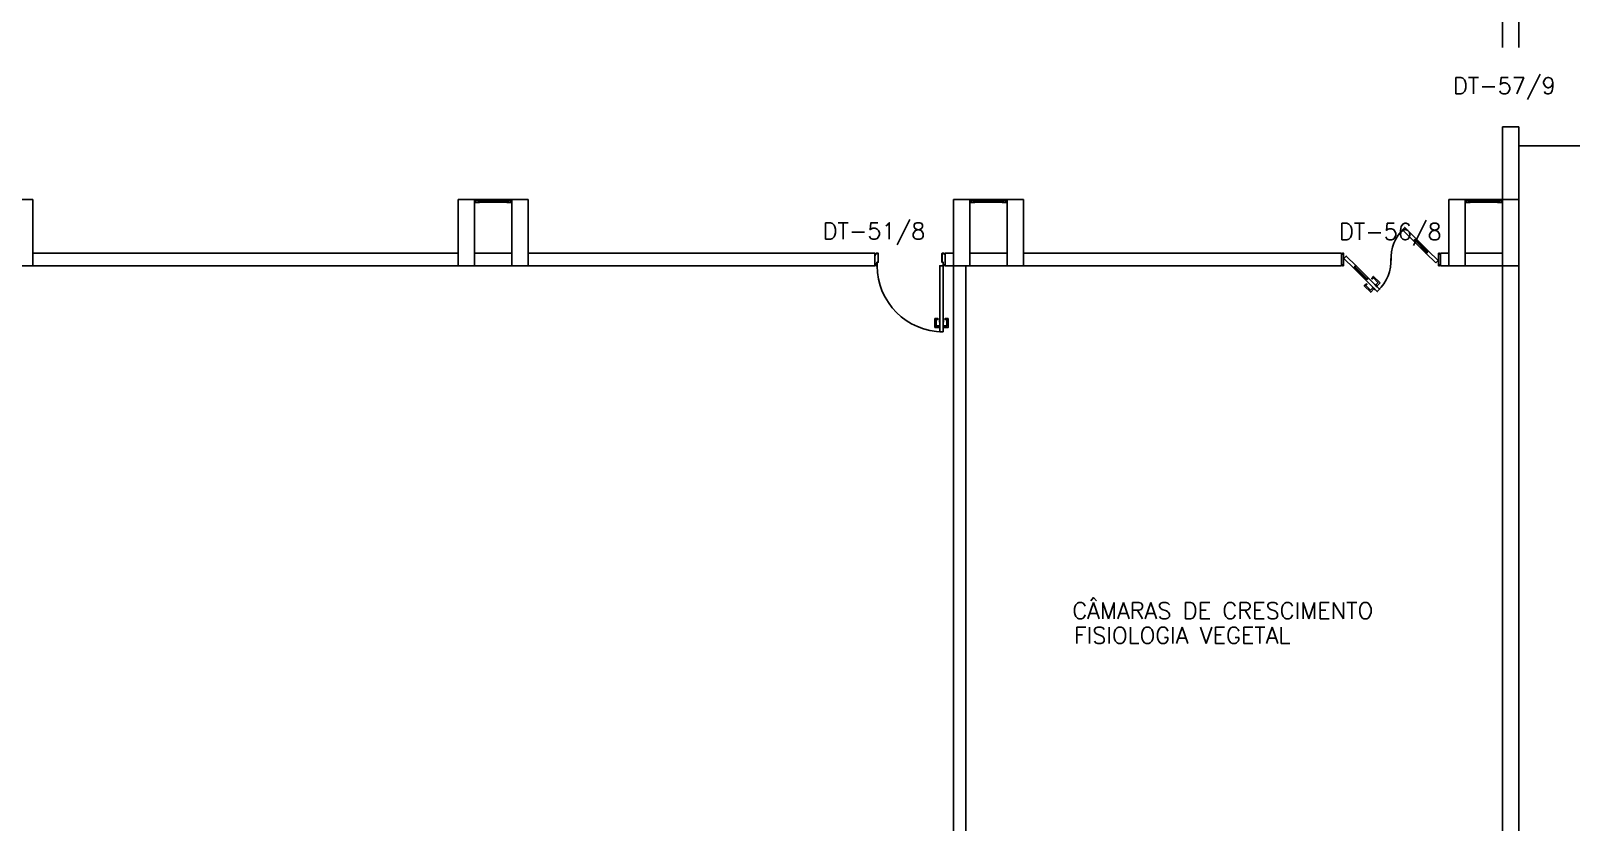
# Model space of a CAD drawing. Header units: millimetres. Extents: x 2686 to 2939, y 1294 to 1441.
# Drawn here: x 2852.3 to 2870.95, y 1334.11 to 1343.69 of the extents above; entities that cross this region are included whole.
import ezdxf

# ---------------------------------------------------------------- set-up
doc = ezdxf.new("R2010")
doc.units = ezdxf.units.MM
for name, color, linetype in [('AR-ALV', 2, 'Continuous'), ('AR-ESQ', 1, 'Continuous'), ('AR-ESTC', 3, 'Continuous'), ('AR-PORTA', 1, 'Continuous'), ('DT-ESQ-BAGUETE-C', 1, 'Continuous'), ('DT-ESQ-PERFIL CADEIRA-C', 2, 'Continuous'), ('DT-ESQ-PERFIL CADEIRA-V', 2, 'Continuous'), ('DT-ESQ-VENEZIANA-C', 1, 'Continuous'), ('DT-ESQ-VENEZIANA-V', 1, 'Continuous'), ('ENDEREÇO', 2, 'Continuous'), ('ibio', 2, 'Continuous'), ('maçaneta', 1, 'Continuous'), ('mov', 1, 'Continuous'), ('PM-PERFIL U-C', 2, 'Continuous'), ('PM-VIDRO', 2, 'Continuous'), ('pm1', 2, 'Continuous'), ('pm2', 2, 'Continuous'), ('TEXTO', 2, 'Continuous')]:
    doc.layers.add(name, color=color, linetype=linetype)
doc.styles.add('UNB-100', font='simplex.shx', dxfattribs={"height": 0.2})
doc.styles.add('UNB1-100', font='simplex.shx', dxfattribs={"height": 0.2})

# ---------------------------------------------------------------- blocks, each defined once
blk = doc.blocks.new('EF01-P')
at = {"layer": 'DT-ESQ-BAGUETE-C', "ltscale": 0.1}
for points in [[(0.002, 0.035), (0.015, 0.035), (0.015, 0.033), (0.002, 0.033), (0.002, 0.005), (0.015, 0.005), (0.015, 0.004), (0.002, 0.004, -0.414214), (0, 0.005), (0, 0.033, -0.414214)], [(0.448, 0.035), (0.435, 0.035), (0.435, 0.033), (0.448, 0.033), (0.448, 0.005), (0.435, 0.005), (0.435, 0.004), (0.448, 0.004, 0.414214), (0.45, 0.005), (0.45, 0.033, 0.414214)]]:
    blk.add_lwpolyline(points, format="xyb", close=True, dxfattribs=at)
at = {"layer": 'DT-ESQ-PERFIL CADEIRA-C', "ltscale": 0.1}
for points in [[(0.01, 0.002), (0.01, 0.003), (0.002, 0.003, 1), (0.002, 0), (0.015, 0, 0.414214), (0.016, 0.002), (0.016, 0.033), (0.043, 0.033)], [(0.043, 0.006), (0.018, 0.006), (0.018, 0.016), (0.016, 0.016), (0.016, 0.006, 0.414214), (0.018, 0.005), (0.043, 0.005), (0.056, 0.005, 1), (0.056, 0.008), (0.043, 0.008), (0.043, 0.02), (0.043, 0.032), (0.056, 0.032, 1), (0.056, 0.035), (0.043, 0.035), (0.016, 0.035, 0.414214), (0.015, 0.033), (0.015, 0.002), (0.002, 0.002)], [(0.041, 0.02), (0.041, 0.032, -0.414214), (0.043, 0.033), (0.056, 0.033)], [(0.041, 0.02), (0.041, 0.008, 0.414214), (0.043, 0.006), (0.056, 0.006)], [(0.407, 0.006), (0.432, 0.006), (0.432, 0.016), (0.433, 0.016), (0.433, 0.006, -0.414214), (0.432, 0.005), (0.407, 0.005), (0.394, 0.005, -1), (0.394, 0.008), (0.407, 0.008), (0.407, 0.02), (0.407, 0.032), (0.394, 0.032, -1), (0.394, 0.035), (0.407, 0.035), (0.433, 0.035, -0.414214), (0.435, 0.033), (0.435, 0.002), (0.448, 0.002)], [(0.408, 0.02), (0.408, 0.032, 0.414214), (0.407, 0.033), (0.394, 0.033)], [(0.408, 0.02), (0.408, 0.008, -0.414214), (0.407, 0.006), (0.394, 0.006)], [(0.44, 0.002), (0.44, 0.003), (0.448, 0.003, -1), (0.448, 0), (0.435, 0, -0.414214), (0.433, 0.002), (0.433, 0.033), (0.407, 0.033)]]:
    blk.add_lwpolyline(points, format="xyb", dxfattribs=at)
at = {"layer": 'DT-ESQ-PERFIL CADEIRA-V', "ltscale": 0.1}
blk.add_line((0.015, 0), (0.435, 0), dxfattribs=at)
at = {"layer": 'DT-ESQ-VENEZIANA-C', "ltscale": 0.1}
for p, q in [((0.043, 0.011), (0.407, 0.011)), ((0.043, 0.009), (0.407, 0.009))]:
    blk.add_line(p, q, dxfattribs=at)
at = {"layer": 'DT-ESQ-VENEZIANA-V', "ltscale": 0.1}
blk.add_line((0.043, 0.031), (0.407, 0.031), dxfattribs=at)
blk = doc.blocks.new('PM3B')
at = {"layer": 'maçaneta'}
for points in [[(0.02, 0.9), (-0.035, 0.9), (-0.035, 0.79), (0, 0.79), (0, 0.8), (-0.02, 0.8), (-0.02, 0.879, -0.414214), (-0.018, 0.88), (0.02, 0.88)], [(0.125, 0.9), (0.07, 0.9), (0.07, 0.88), (0.109, 0.88, -0.414214), (0.11, 0.879), (0.11, 0.8), (0.09, 0.8), (0.09, 0.79), (0.125, 0.79)]]:
    blk.add_lwpolyline(points, format="xyb", close=True, dxfattribs=at)
for points in [[(0.02, 0.79), (0.02, 0.83), (0.025, 0.83), (0.025, 0.79)], [(0.07, 0.79), (0.07, 0.83), (0.065, 0.83), (0.065, 0.79)]]:
    blk.add_lwpolyline(points, close=True, dxfattribs=at)
at = {"layer": 'mov'}
blk.add_arc((0.025, 0.15), 0.8, 0, 90, dxfattribs=at)
at = {"layer": 'PM-PERFIL U-C'}
for p, q in [((0, 0.12), (0, 0.139)), ((0.002, 0.12), (0, 0.12)), ((0, 0.03), (0.002, 0.03)), ((0, 0.012), (0, 0.03)), ((0.002, 0.14), (0.01, 0.14)), ((0.002, 0.138), (0.002, 0.12)), ((0.011, 0.138), (0.002, 0.138)), ((0.002, 0.03), (0.002, 0.012)), ((0.002, 0.012), (0.011, 0.012)), ((0.01, 0.01), (0.002, 0.01)), ((0.01, 0.14), (0.01, 0.149)), ((0.01, 0.002), (0.01, 0.01)), ((0.012, 0.15), (0.024, 0.15)), ((0.012, 0.148), (0.012, 0.14)), ((0.023, 0.148), (0.012, 0.148)), ((0.012, 0.011), (0.012, 0.002)), ((0.012, 0.002), (0.038, 0.002)), ((0.038, 0), (0.012, 0)), ((0.023, 0.109), (0.023, 0.148)), ((0.025, 0.149), (0.025, 0.109)), ((0.038, 0.109), (0.025, 0.109)), ((0.038, 0.107), (0.025, 0.107)), ((0.038, 0.107), (0.038, 0.002)), ((0.04, 0.108), (0.04, 0.002)), ((0.81, 0.108), (0.81, 0.002)), ((0.812, 0.109), (0.825, 0.109)), ((0.812, 0.107), (0.826, 0.107)), ((0.812, 0.107), (0.812, 0.002)), ((0.838, 0.002), (0.812, 0.002)), ((0.812, 0), (0.839, 0)), ((0.825, 0.149), (0.825, 0.109)), ((0.839, 0.15), (0.827, 0.15)), ((0.827, 0.148), (0.838, 0.148)), ((0.827, 0.109), (0.827, 0.148)), ((0.838, 0.148), (0.838, 0.14)), ((0.838, 0.011), (0.838, 0.002)), ((0.84, 0.14), (0.84, 0.149)), ((0.849, 0.14), (0.84, 0.14)), ((0.84, 0.138), (0.848, 0.138)), ((0.848, 0.012), (0.84, 0.012)), ((0.84, 0.002), (0.84, 0.01)), ((0.84, 0.01), (0.849, 0.01)), ((0.848, 0.138), (0.848, 0.12)), ((0.848, 0.12), (0.85, 0.12)), ((0.85, 0.03), (0.848, 0.03)), ((0.848, 0.03), (0.848, 0.012)), ((0.85, 0.12), (0.85, 0.139)), ((0.85, 0.012), (0.85, 0.03))]:
    blk.add_line(p, q, dxfattribs=at)
for centre, start, end in [((0.002, 0.139), 90, 180), ((0.002, 0.012), 180, 270), ((0.012, 0.149), 90, 180), ((0.012, 0.002), 180, 270), ((0.011, 0.14), 270, 0), ((0.011, 0.011), 0, 90), ((0.025, 0.109), 180, 270), ((0.024, 0.149), 360, 90), ((0.038, 0.002), 269.9386, 0), ((0.038, 0.108), 0, 90), ((0.812, 0.108), 90, 180), ((0.812, 0.002), 180, 270.0614), ((0.827, 0.149), 90, 180), ((0.826, 0.109), 270, 0), ((0.84, 0.14), 180, 270), ((0.84, 0.011), 90, 180), ((0.839, 0.149), 0, 90), ((0.839, 0.002), 270, 0), ((0.849, 0.139), 0, 90), ((0.849, 0.012), 270, 0)]:
    blk.add_arc(centre, 0.0015, start, end, dxfattribs=at)
at = {"layer": 'pm1'}
blk.add_lwpolyline([(0.065, 0.95), (0.065, 0.15), (0.025, 0.15), (0.025, 0.95)], close=True, dxfattribs=at)
blk = doc.blocks.new('PM7B')
at = {"layer": 'maçaneta'}
for points in [[(0.732, -0.208), (0.771, -0.247), (0.785, -0.233), (0.758, -0.206, -0.414214), (0.758, -0.204), (0.813, -0.148), (0.827, -0.162), (0.834, -0.155), (0.81, -0.13)], [(0.806, -0.282), (0.845, -0.321), (0.923, -0.243), (0.898, -0.219), (0.891, -0.226), (0.905, -0.24), (0.849, -0.295, -0.414214), (0.847, -0.295), (0.82, -0.268)], [(0.845, -0.321), (0.806, -0.282), (0.82, -0.268), (0.847, -0.295, 0.414214), (0.849, -0.295), (0.905, -0.24), (0.891, -0.226), (0.898, -0.219), (0.923, -0.243)]]:
    blk.add_lwpolyline(points, format="xyb", close=True, dxfattribs=at)
for points in [[(0.792, -0.226), (0.764, -0.254), (0.767, -0.258), (0.795, -0.229)], [(0.792, -0.226), (0.764, -0.254), (0.767, -0.258), (0.795, -0.229)], [(0.827, -0.261), (0.799, -0.289), (0.795, -0.286), (0.824, -0.258)], [(0.827, -0.261), (0.799, -0.289), (0.795, -0.286), (0.824, -0.258)]]:
    blk.add_lwpolyline(points, close=True, dxfattribs=at)
at = {"layer": 'mov'}
for centre, start, end in [((0.099, 0.089), 356.8029, 46.3992), ((1.101, 0.061), 176.8029, 226.3992)]:
    blk.add_arc(centre, 0.501, start, end, dxfattribs=at)
at = {"layer": 'PM-PERFIL U-C'}
for p, q in [((0, 0.12), (0, 0.139)), ((0.002, 0.12), (0, 0.12)), ((0, 0.012), (0, 0.03)), ((0, 0.03), (0.002, 0.03)), ((0.001, 0.14), (0.01, 0.14)), ((0.01, 0.01), (0.001, 0.01)), ((0.01, 0.138), (0.002, 0.138)), ((0.002, 0.138), (0.002, 0.12)), ((0.002, 0.03), (0.002, 0.012)), ((0.002, 0.012), (0.01, 0.012)), ((0.01, 0.14), (0.01, 0.149)), ((0.01, 0.001), (0.01, 0.01)), ((0.012, 0.15), (0.023, 0.15)), ((0.023, 0.148), (0.012, 0.148)), ((0.012, 0.148), (0.012, 0.14)), ((0.012, 0.01), (0.012, 0.002)), ((0.012, 0.002), (0.023, 0.002)), ((0.023, 0), (0.012, 0)), ((0.023, 0.148), (0.023, 0.002)), ((0.025, 0.149), (0.025, 0.001)), ((1.175, 0.149), (1.175, 0.001)), ((1.188, 0.15), (1.176, 0.15)), ((1.177, 0.148), (1.188, 0.148)), ((1.177, 0.148), (1.177, 0.002)), ((1.188, 0.002), (1.177, 0.002)), ((1.176, 0), (1.188, 0)), ((1.188, 0.148), (1.188, 0.14)), ((1.188, 0.01), (1.188, 0.002)), ((1.189, 0.138), (1.198, 0.138)), ((1.198, 0.012), (1.189, 0.012)), ((1.19, 0.14), (1.19, 0.149)), ((1.198, 0.14), (1.19, 0.14)), ((1.19, 0.01), (1.198, 0.01)), ((1.19, 0.001), (1.19, 0.01)), ((1.198, 0.138), (1.198, 0.12)), ((1.198, 0.12), (1.2, 0.12)), ((1.198, 0.03), (1.198, 0.012)), ((1.2, 0.03), (1.198, 0.03)), ((1.2, 0.12), (1.2, 0.139)), ((1.2, 0.012), (1.2, 0.03))]:
    blk.add_line(p, q, dxfattribs=at)
for centre, start, end in [((0.001, 0.139), 90, 180), ((0.001, 0.012), 180, 270), ((0.012, 0.149), 90, 180), ((0.01, 0.14), 270, 0), ((0.01, 0.01), 0, 90), ((0.012, 0.001), 180, 270), ((0.023, 0.149), 0, 90), ((0.023, 0.001), 269.9386, 0), ((1.176, 0.149), 90, 180), ((1.176, 0.001), 180, 270.0614), ((1.188, 0.149), 0, 90), ((1.189, 0.14), 180, 270), ((1.189, 0.01), 90, 180), ((1.188, 0.001), 270, 0), ((1.198, 0.139), 0, 90), ((1.198, 0.012), 270, 0)]:
    blk.add_arc(centre, 0.0015, start, end, dxfattribs=at)
at = {"layer": 'PM-VIDRO'}
for p, q in [((0.161, 0.171), (0.302, 0.312)), ((0.309, 0.305), (0.168, 0.164)), ((0.891, -0.155), (1.032, -0.014)), ((1.039, -0.021), (0.898, -0.162))]:
    blk.add_line(p, q, dxfattribs=at)
at = {"layer": 'pm1'}
for p, q in [((0.302, 0.312), (0.291, 0.323)), ((0.302, 0.312), (0.309, 0.319)), ((0.327, 0.302), (0.309, 0.319)), ((0.316, 0.312), (0.309, 0.305)), ((0.32, 0.294), (0.309, 0.305)), ((0.327, 0.302), (0.32, 0.294)), ((0.03, 0.061), (0.15, 0.181)), ((0.058, 0.033), (0.03, 0.061)), ((0.178, 0.153), (0.058, 0.033)), ((0.15, 0.181), (0.161, 0.171)), ((0.154, 0.164), (0.161, 0.171)), ((0.171, 0.146), (0.154, 0.164)), ((0.168, 0.164), (0.161, 0.157)), ((0.168, 0.164), (0.178, 0.153)), ((0.178, 0.153), (0.171, 0.146)), ((1.022, -0.003), (1.029, 0.004)), ((1.029, 0.004), (1.046, -0.014)), ((0.873, -0.152), (0.88, -0.144)), ((0.873, -0.152), (0.891, -0.169)), ((0.88, -0.144), (0.891, -0.155)), ((0.884, -0.162), (0.891, -0.155)), ((0.898, -0.162), (0.891, -0.169)), ((0.898, -0.162), (0.909, -0.173)), ((1.032, -0.014), (1.039, -0.007)), ((1.046, -0.014), (1.039, -0.021))]:
    blk.add_line(p, q, dxfattribs=at)
for points in [[(0.291, 0.323), (0.433, 0.464), (0.461, 0.436), (0.32, 0.294)], [(1.032, -0.014), (1.022, -0.003), (1.142, 0.117), (1.17, 0.089), (1.05, -0.031), (1.039, -0.021)], [(0.909, -0.173), (0.767, -0.314), (0.739, -0.286), (0.873, -0.152)]]:
    blk.add_lwpolyline(points, dxfattribs=at)
at = {"layer": 'pm2', "color": 1}
for p, q in [((0.15, 0.181), (0.291, 0.323)), ((0.32, 0.294), (0.178, 0.153)), ((0.88, -0.144), (1.022, -0.003)), ((1.05, -0.031), (0.909, -0.173))]:
    blk.add_line(p, q, dxfattribs=at)

msp = doc.modelspace()

# ---------------------------------------------------------------- linework, layer by layer
at = {"layer": 'AR-ALV'}
for p, q in [((2870.321, 1347.975), (2870.321, 1343.492)), ((2870.121, 1344.375), (2870.121, 1343.492)), ((2870.121, 1342.532), (2870.321, 1342.532)), ((2870.121, 1342.532), (2870.121, 1341.65)), ((2870.321, 1342.532), (2870.321, 1341.65)), ((2857.471, 1341), (2852.321, 1341)), ((2858.121, 1341), (2857.671, 1341)), ((2862.521, 1341), (2858.321, 1341)), ((2862.521, 1340.85), (2862.521, 1341)), ((2863.471, 1341), (2863.371, 1341)), ((2863.371, 1340.85), (2863.371, 1341)), ((2864.121, 1341), (2863.671, 1341)), ((2868.171, 1341), (2864.321, 1341)), ((2868.171, 1341), (2868.171, 1340.85)), ((2869.371, 1340.85), (2869.371, 1341)), ((2869.371, 1341), (2869.471, 1341)), ((2870.121, 1341), (2869.671, 1341)), ((2857.471, 1340.85), (2852.321, 1340.85)), ((2858.121, 1340.85), (2857.671, 1340.85)), ((2862.521, 1340.85), (2858.321, 1340.85)), ((2863.471, 1340.85), (2863.371, 1340.85)), ((2863.471, 1332.525), (2863.471, 1340.85)), ((2864.121, 1340.85), (2863.621, 1340.85)), ((2863.621, 1332.525), (2863.621, 1340.85)), ((2868.171, 1340.85), (2864.321, 1340.85)), ((2869.471, 1340.85), (2869.371, 1340.85)), ((2870.121, 1340.85), (2869.671, 1340.85)), ((2870.121, 1332.525), (2870.121, 1340.85)), ((2870.321, 1332.525), (2870.321, 1340.85))]:
    msp.add_line(p, q, dxfattribs=at)
at = {"layer": 'AR-ESTC'}
for p, q in [((2852.121, 1341.65), (2852.321, 1341.65)), ((2852.321, 1341.65), (2852.321, 1340.85)), ((2857.671, 1341.65), (2857.471, 1341.65)), ((2857.471, 1341.65), (2857.471, 1340.85)), ((2857.671, 1340.85), (2857.671, 1341.65)), ((2858.121, 1341.65), (2858.321, 1341.65)), ((2858.121, 1340.85), (2858.121, 1341.65)), ((2858.321, 1341.65), (2858.321, 1340.85)), ((2863.671, 1341.65), (2863.471, 1341.65)), ((2863.471, 1341.65), (2863.471, 1340.85)), ((2863.671, 1340.85), (2863.671, 1341.65)), ((2864.121, 1341.65), (2864.321, 1341.65)), ((2864.121, 1340.85), (2864.121, 1341.65)), ((2864.321, 1341.65), (2864.321, 1340.85)), ((2869.671, 1341.65), (2869.471, 1341.65)), ((2869.471, 1341.65), (2869.471, 1340.85)), ((2869.671, 1340.85), (2869.671, 1341.65)), ((2870.121, 1341.65), (2870.321, 1341.65)), ((2870.121, 1340.85), (2870.121, 1341.65)), ((2870.321, 1341.65), (2870.321, 1340.85)), ((2852.321, 1340.85), (2852.121, 1340.85)), ((2857.471, 1340.85), (2857.671, 1340.85)), ((2858.321, 1340.85), (2858.121, 1340.85)), ((2863.471, 1340.85), (2863.671, 1340.85)), ((2864.321, 1340.85), (2864.121, 1340.85)), ((2869.471, 1340.85), (2869.671, 1340.85)), ((2870.321, 1340.85), (2870.121, 1340.85))]:
    msp.add_line(p, q, dxfattribs=at)
at = {"layer": 'ibio'}
msp.add_lwpolyline([(2870.321, 1348.575), (2870.321, 1343.85), (2876.671, 1343.85), (2876.671, 1337.475), (2873.271, 1337.475), (2873.271, 1342.3), (2870.321, 1342.3), (2870.321, 1331.925)], dxfattribs=at)

# ---------------------------------------------------------------- block references
at = {"layer": 'AR-ESQ', "rotation": 180}
for p in [(2858.121, 1341.65), (2864.121, 1341.65), (2870.121, 1341.65)]:
    msp.add_blockref('EF01-P', p, dxfattribs=at)
at = {"layer": 'AR-PORTA', "xscale": -1}
msp.add_blockref('PM7B', (2869.371, 1340.85), dxfattribs=at)
at = {"layer": 'AR-PORTA', "rotation": 180}
msp.add_blockref('PM3B', (2863.371, 1341), dxfattribs=at)

# ---------------------------------------------------------------- texts
at = {"layer": 'ENDEREÇO', "style": 'UNB1-100'}
for s, p in [('DT-57/9', (2869.523, 1342.929)), ('DT-51/8', (2861.888, 1341.17)), ('DT-56/8', (2868.142, 1341.163))]:
    msp.add_text(s, height=0.2, dxfattribs=at).set_placement(p)
at = {"layer": 'TEXTO', "style": 'UNB-100'}
for s, p in [('CÂMARAS DE CRESCIMENTO', (2864.912, 1336.574)), ('FISIOLOGIA VEGETAL', (2864.93, 1336.274))]:
    msp.add_text(s, height=0.2, dxfattribs=at).set_placement(p)

doc.saveas('drawing.dxf')
